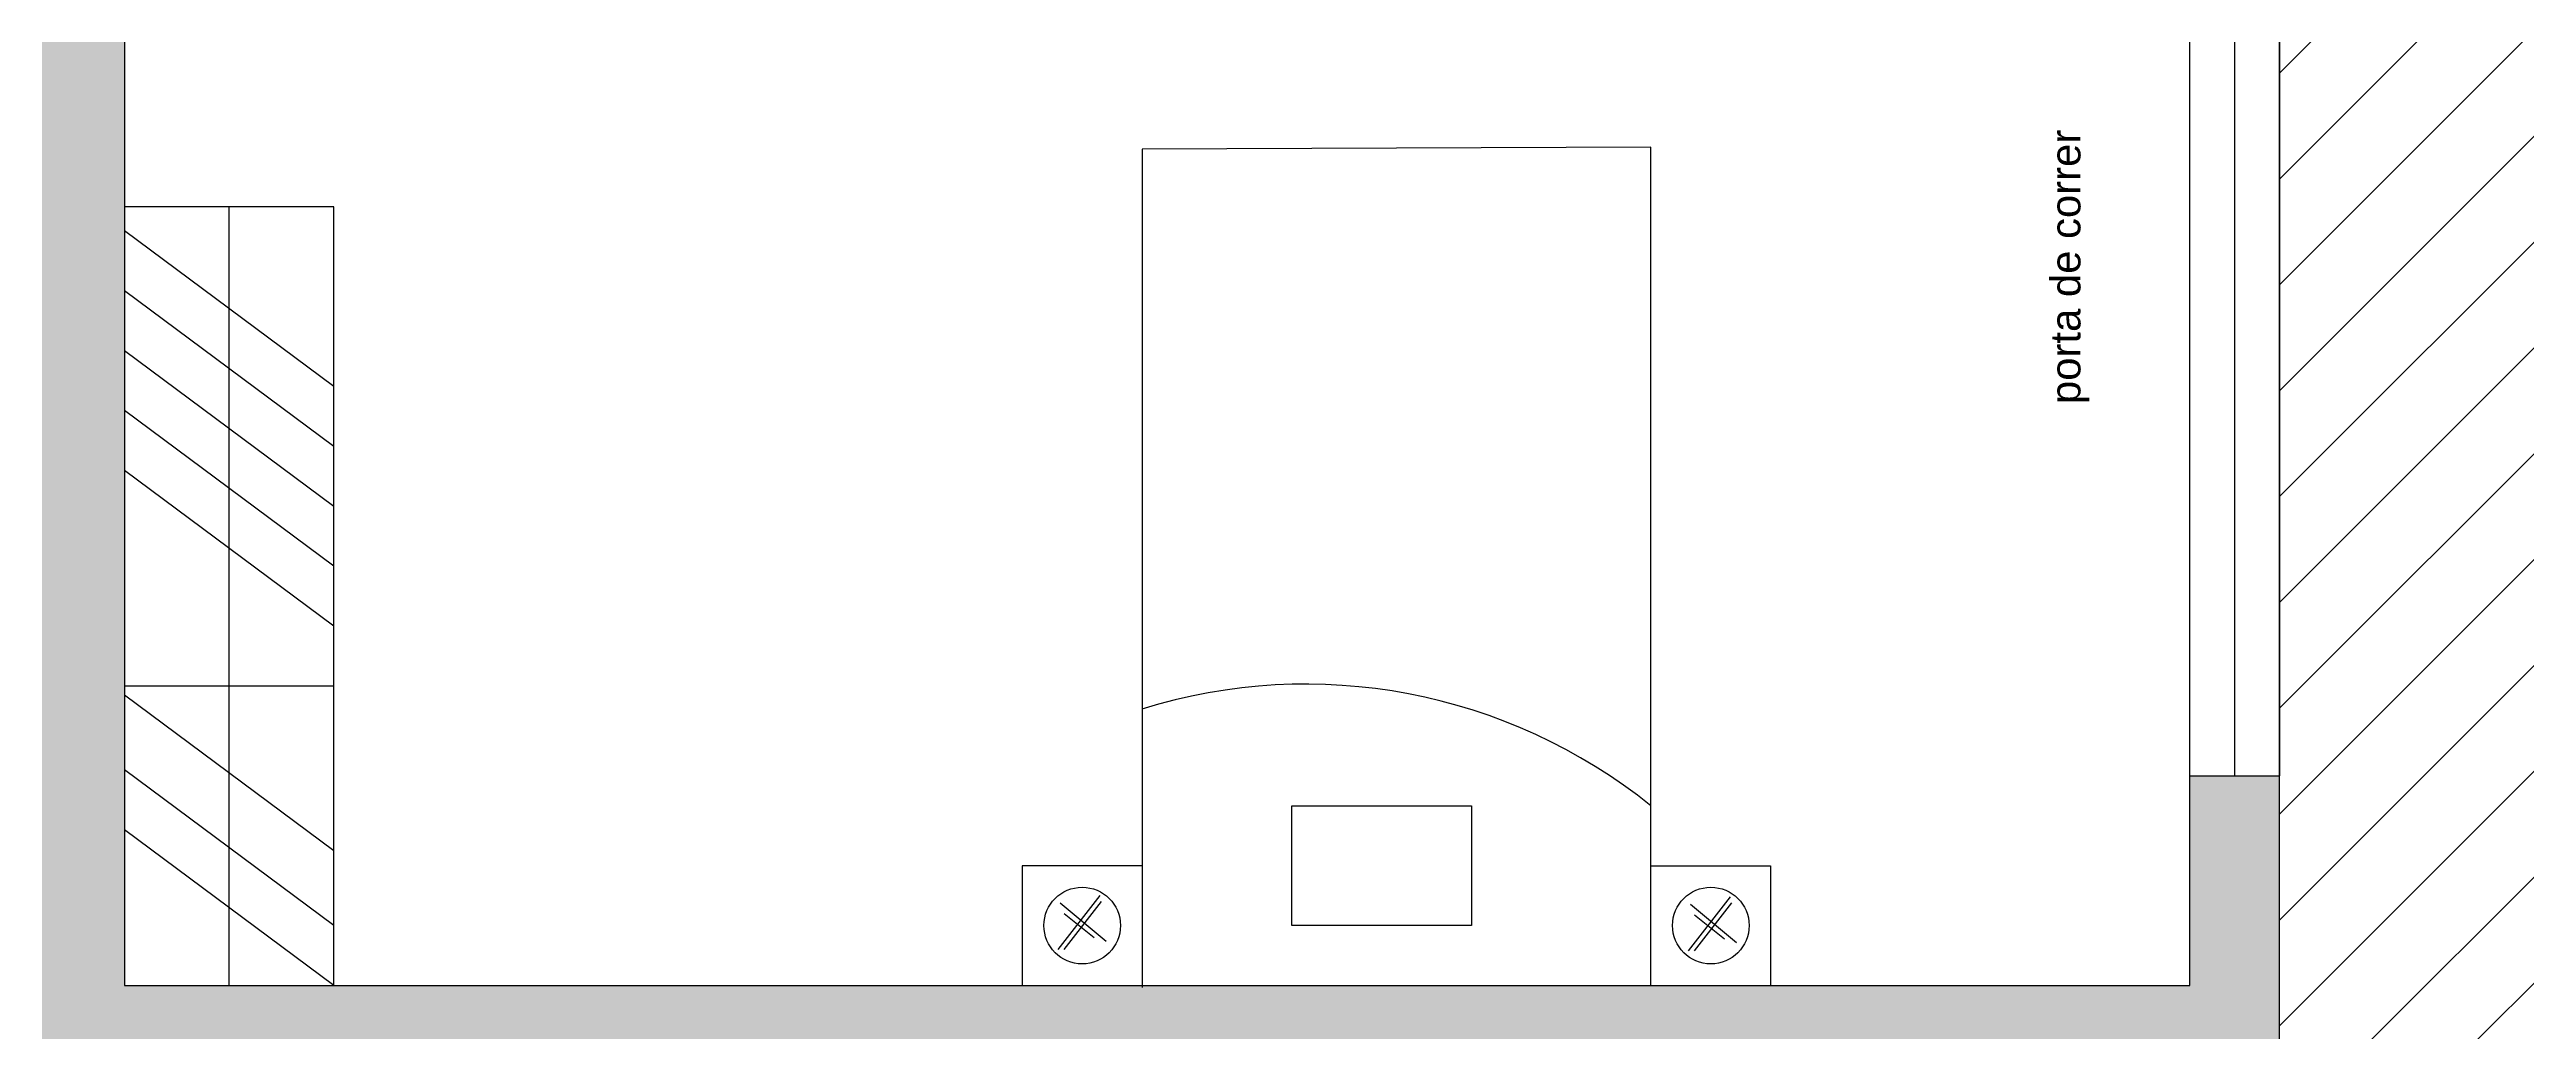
# Model space of a CAD drawing. Header units: metres. Extents: x -6.6 to 15, y 0 to 10.8.
# Drawn here: x 6.725 to 10.863, y 3.723 to 5.363 of the extents above; entities that cross this region are included whole.
import ezdxf

# ---------------------------------------------------------------- set-up
doc = ezdxf.new("R2010")
doc.units = ezdxf.units.M
for name, color, linetype, lineweight, true_color in [('1 - paredes', 7, 'Continuous', 25, 0x000000), ('2 - portas e janelas', 1, 'Continuous', 25, 0xff0000), ('3 - pisos e telhados', 4, 'Continuous', 25, 0x00ffff), ('4 - layouts dos objetos', 83, 'Continuous', 25, 0x63c85c), ('6 - legendas', 7, 'Continuous', 25, 0x000000)]:
    doc.layers.add(name, color=color, linetype=linetype, lineweight=lineweight, true_color=true_color)
doc.styles.add('textstyle21', font='')
doc.styles.get('textstyle21').set_extended_font_data('Arial')

msp = doc.modelspace()

# ---------------------------------------------------------------- hatches: boundary and pattern name
at = {"layer": '1 - paredes', "true_color": 0xa0a0a4}
msp.add_hatch(color=252, dxfattribs=at).paths.add_polyline_path([(6.85, 6.25), (6.85, 3.8), (10.3, 3.8), (10.3, 4.15), (10.45, 4.15), (10.45, 3.65), (10, 3.65), (10, 3.55), (9.85, 3.55), (9.85, 3.65), (6.7, 3.65), (6.7, 6.4), (6.95, 6.4), (6.95, 6.25)])
at = {"layer": '3 - pisos e telhados', "true_color": 0xdfc591}
h = msp.add_hatch(dxfattribs=at)
h.set_pattern_fill('ACAD_ISO02W100', color=31, scale=0.04, angle=-45, style=0)
h.set_pattern_definition([(45, (0, 0), (-0.08838835, 0.08838835), [])])
h.paths.add_polyline_path([(10.45, 10.65), (14.8, 10.65), (14.8, 3.65), (10.45, 3.65)])

# ---------------------------------------------------------------- linework, layer by layer
at = {"layer": '1 - paredes'}
for p, q in [((6.85, 6.25), (6.85, 3.8)), ((10.3, 3.8), (10.3, 4.15)), ((10.3, 4.15), (10.45, 4.15)), ((10.45, 3.65), (10.45, 4.15)), ((6.85, 3.8), (10.3, 3.8))]:
    msp.add_line(p, q, dxfattribs=at)
at = {"layer": '2 - portas e janelas'}
for p, q in [((10.3, 4.15), (10.3, 5.9)), ((10.375, 5.9), (10.375, 4.15)), ((10.45, 5.9), (10.45, 4.15)), ((10.3, 4.15), (10.45, 4.15))]:
    msp.add_line(p, q, dxfattribs=at)
at = {"layer": '3 - pisos e telhados', "color": 43, "true_color": 0xc38c48}
msp.add_line((10.45, 3.65), (10.45, 10.65), dxfattribs=at)
at = {"layer": '4 - layouts dos objetos'}
for p, q in [((9.4, 5.2), (8.5499, 5.1964)), ((8.5499, 5.1964), (8.5499, 3.7964)), ((9.4, 3.8), (9.4, 5.2)), ((7.2, 5.1), (6.85, 5.1)), ((6.85, 5.1), (6.85, 3.8)), ((7.025, 3.8), (7.025, 5.1)), ((7.2, 3.8), (7.2, 5.1)), ((7.2, 4.8), (6.85, 5.06)), ((7.2, 4.7), (6.85, 4.96)), ((7.2, 4.6), (6.85, 4.86)), ((7.2, 4.5), (6.85, 4.76)), ((7.2, 4.4), (6.85, 4.66)), ((7.2, 4.3), (6.85, 4.3)), ((7.2, 4.0246), (6.85, 4.2846)), ((7.2, 3.9), (6.85, 4.16)), ((8.8, 3.9), (8.8, 4.1)), ((8.8, 4.1), (9.1, 4.1)), ((9.1, 4.1), (9.1, 3.9)), ((7.2, 3.8), (6.85, 4.06)), ((8.5499, 4), (8.3499, 4)), ((8.3499, 4), (8.3499, 3.8)), ((9.4, 4), (9.6, 4)), ((9.6, 4), (9.6, 3.8)), ((8.41, 3.86), (8.48, 3.95)), ((8.413, 3.938), (8.49, 3.874)), ((8.42, 3.86), (8.482, 3.94)), ((9.463, 3.858), (9.533, 3.948)), ((9.466, 3.936), (9.543, 3.872)), ((9.473, 3.858), (9.535, 3.938)), ((8.42, 3.92), (8.47, 3.88)), ((9.1, 3.9), (8.8, 3.9)), ((9.473, 3.918), (9.523, 3.878)), ((6.85, 3.8), (7.2, 3.8)), ((8.3499, 3.8), (8.5499, 3.8)), ((8.5499, 3.8), (9.4, 3.8)), ((9.4, 3.8), (9.4, 3.8)), ((9.4, 3.8), (9.6, 3.8))]:
    msp.add_line(p, q, dxfattribs=at)
for centre in [(8.45, 3.9), (9.5, 3.9)]:
    msp.add_circle(centre, 0.064, dxfattribs=at)
msp.add_arc((8.8233, 3.3833), 0.9199, 51.1781, 107.293, dxfattribs=at)

# ---------------------------------------------------------------- texts
at = {"layer": '6 - legendas', "insert": (10.1, 5), "char_height": 0.01, "attachment_point": 5, "rotation": 90, "style": 'textstyle21'}
msp.add_mtext('\\H0.05;porta de correr', dxfattribs=at)

doc.saveas('drawing.dxf')
